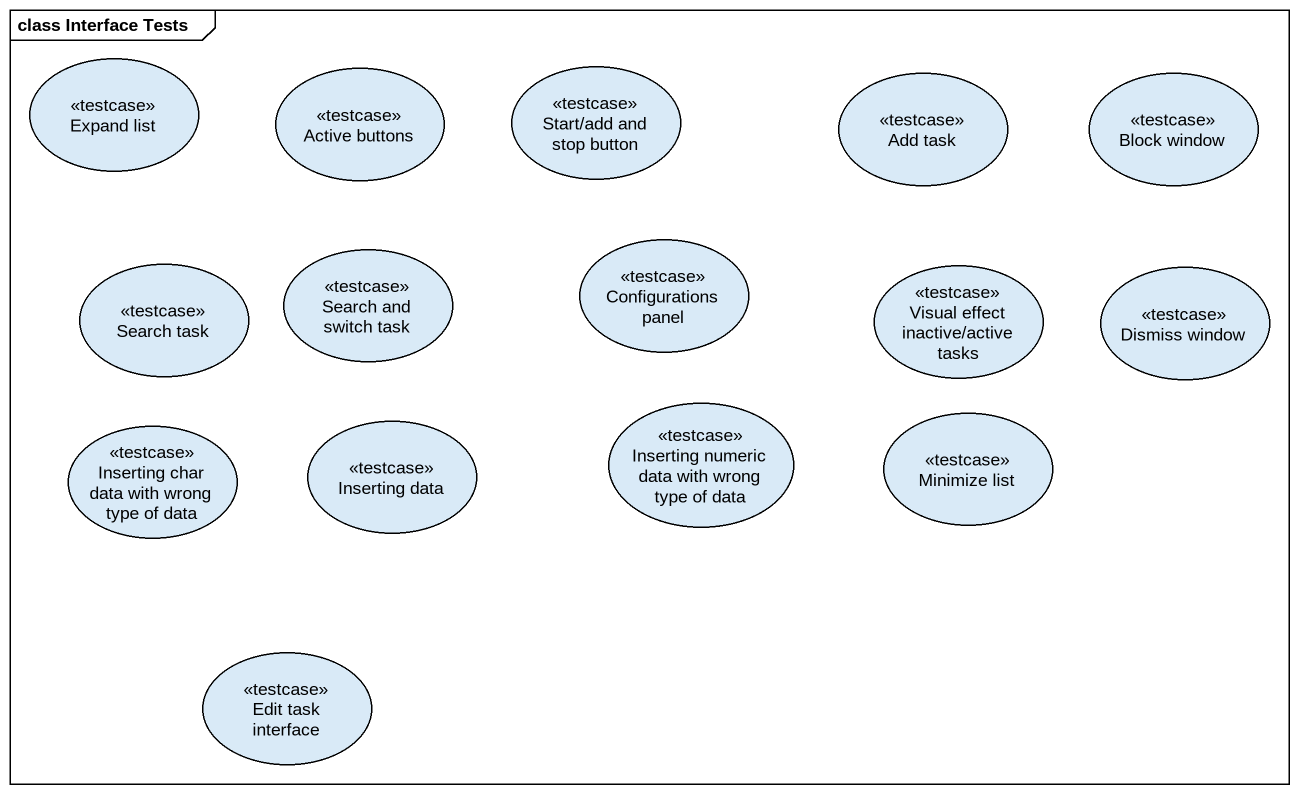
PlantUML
@startuml
mainframe class Interface Tests
usecase "Expand list" as Expand_list <<testcase>>
usecase "Active buttons" as Active_buttons <<testcase>>
usecase "Start/add and stop button" as Start_add_and_stop_button <<testcase>>
usecase "Add task" as Add_task <<testcase>>
usecase "Block window" as Block_window <<testcase>>
usecase "Search task" as Search_task <<testcase>>
usecase "Search and switch task" as Search_and_switch_task <<testcase>>
usecase "Configurations panel" as Configurations_panel <<testcase>>
usecase "Visual effect inactive/active tasks" as Visual_effect_inactive <<testcase>>
usecase "Dismiss window" as Dismiss_window <<testcase>>
usecase "Inserting numeric data with wrong type of data" as Inserting_numeric_data_with <<testcase>>
usecase "Minimize list" as Minimize_list <<testcase>>
usecase "Inserting char data with wrong type of data" as Inserting_char_data_with <<testcase>>
usecase "Inserting data" as Inserting_data <<testcase>>
usecase "Edit task interface" as Edit_task_interface <<testcase>>
@enduml
